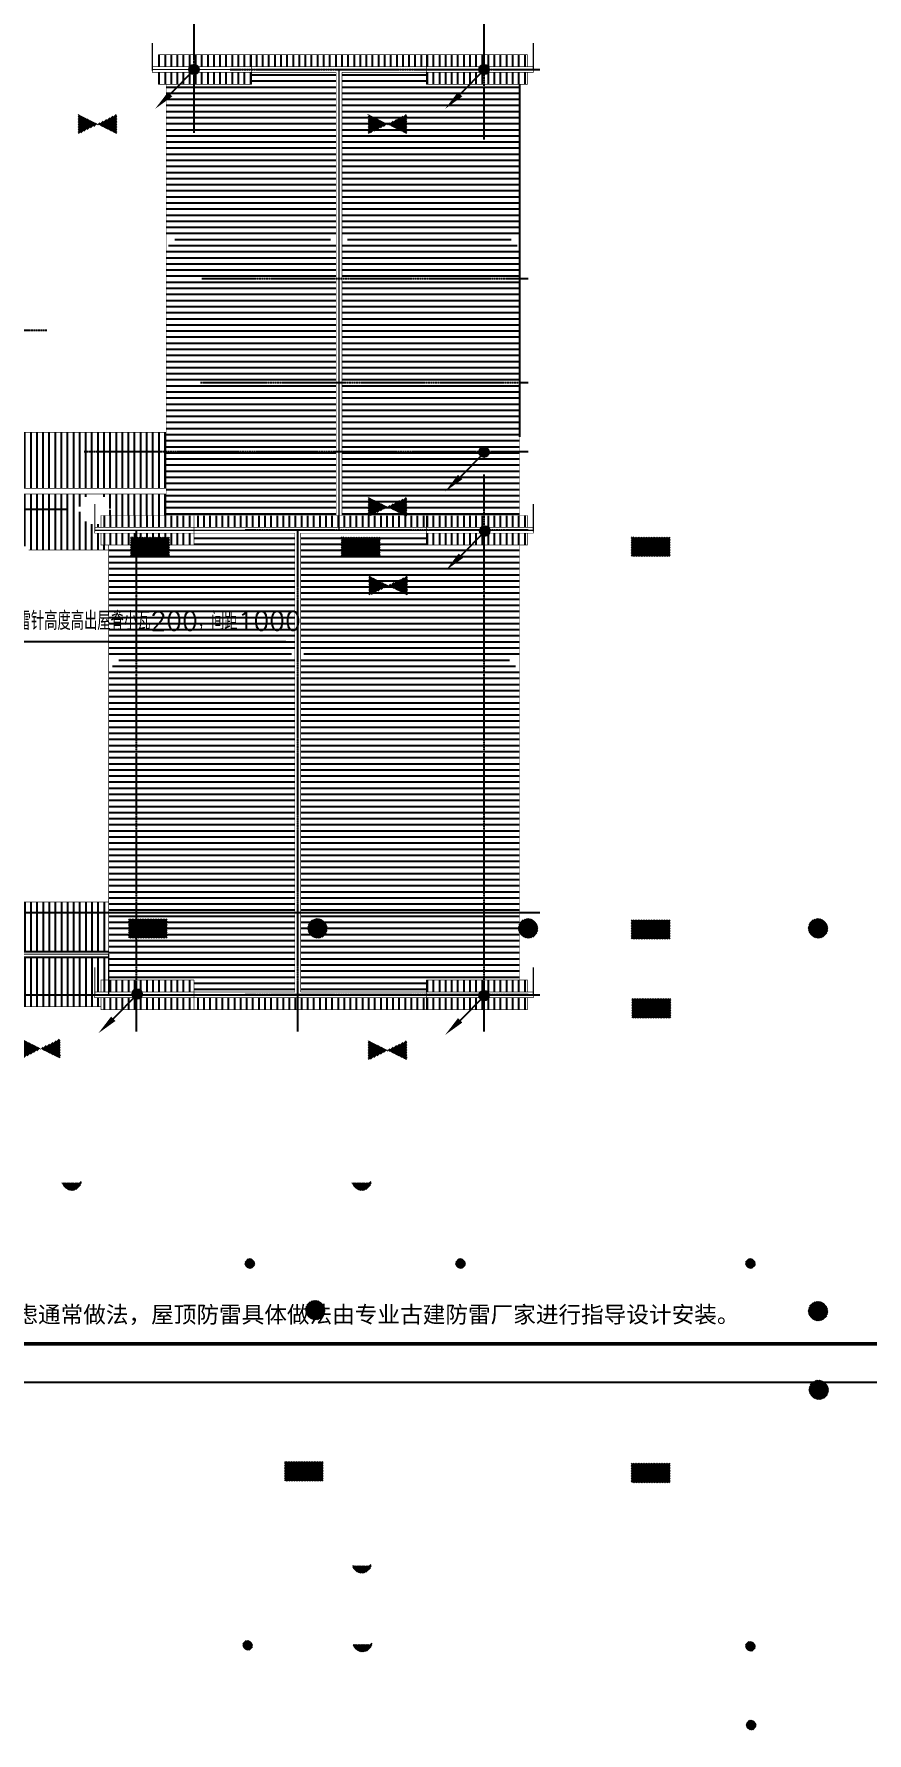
# Model space of a CAD drawing. Extents: x -137808 to 103746506, y -332957 to -111547.
# Drawn here: x 215496 to 237187, y -199883 to -155637 of the extents above; entities that cross this region are included whole.
import ezdxf
from ezdxf.enums import TextEntityAlignment as Align

# ---------------------------------------------------------------- set-up
doc = ezdxf.new("R2010")
doc.units = 0
doc.header["$LTSCALE"] = 25
doc.header["$MEASUREMENT"] = 0
doc.linetypes.add('DOTE', pattern=[2.42, 2, -0.2, 0.02, -0.2])
doc.layers.get('0').update_dxf_attribs({"linetype": 'CONTINUOUS'})
for name, color, linetype in [('DOTE', 1, 'DOTE'), ('PUB_TITLE', 4, 'CONTINUOUS'), ('SIG_TEXT', 7, 'CONTINUOUS'), ('电-接地防雷-箭头', 3, 'CONTINUOUS'), ('电-接地防雷-防雷线', 94, 'CONTINUOUS')]:
    doc.layers.add(name, color=color, linetype=linetype)
doc.styles.add('_TCH_DIM', font='SIMPLEX', dxfattribs={"bigfont": 'GBCBIG'})
doc.styles.add('IDQSTYLE', font='txt.shx', dxfattribs={"width": 0.7, "bigfont": 'hztxt.shx'})
doc.styles.get("Standard").update_dxf_attribs({"font": 'GBENOR', "bigfont": 'GBCBIG'})
doc.styles.add('黑体', font='')
doc.styles.get('黑体').set_extended_font_data('SimSun')
doc.dimstyles.get("Standard").update_dxf_attribs({"dimscale": 100, "dimtxt": 3.5, "dimasz": 1, "dimexe": 2.5, "dimexo": 3, "dimgap": 1.5, "dimtad": 1, "dimdec": 0, "dimzin": 0, "dimdsep": 46, "dimtxsty": 'Standard', "dimblk": 'ARCHTICK', "dimcen": 0.09, "dimadec": 0, "dimazin": 0, "dimtfac": 1, "dimtdec": 0, "dimtix": 1, "dimtmove": 2, "dimatfit": 3, "dimfxl": 0, "dimtolj": 1, "dimtzin": 0, "dimarcsym": 0})
pattern_1 = [(90, (0, -90184.3), (-158.75, 1e-14), [])]
pattern_2 = [(180, (0, -90184.3), (-1e-14, -158.75), [])]

# ---------------------------------------------------------------- blocks, each defined once
blk = doc.blocks.new('_ArchTick')
at = {"color": 0, "linetype": 'ByBlock', "const_width": 0.4}
blk.add_lwpolyline([(-0.5, -0.5), (0.5, 0.5)], dxfattribs=at)
blk = doc.blocks.new('*X')
at = {"color": 0, "linetype": 'Continuous'}
for p, q in [((192.59, 446.72), (193.93, 448.06)), ((192.59, 446.72), (193.87, 448.01)), ((192.65, 447.21), (193.44, 448)), ((192.65, 446.36), (194.23, 447.94)), ((192.67, 446.38), (194.27, 447.98)), ((192.69, 447.24), (193.35, 447.91)), ((192.79, 446.07), (194.52, 447.8)), ((192.81, 446.1), (194.55, 447.84)), ((192.98, 445.84), (194.75, 447.61)), ((193.01, 445.87), (194.78, 447.64)), ((193.23, 445.66), (194.93, 447.37)), ((193.27, 445.7), (194.95, 447.39)), ((193.53, 445.54), (195.05, 447.06)), ((193.58, 445.59), (195.06, 447.07)), ((193.92, 445.51), (195.08, 446.67)), ((193.98, 445.57), (195.08, 446.67)), ((194.61, 445.77), (194.82, 445.99)), ((163.77, 434.88), (163.89, 435)), ((163.77, 434.45), (164.18, 434.86)), ((163.77, 434.03), (164.46, 434.72)), ((163.77, 433.6), (164.74, 434.57)), ((163.77, 433.18), (165.02, 434.43)), ((163.77, 432.76), (165.31, 434.29)), ((163.77, 432.33), (165.59, 434.15)), ((163.77, 431.91), (165.87, 434.01)), ((163.77, 431.48), (166.16, 433.87)), ((163.77, 431.06), (166.44, 433.73)), ((169.55, 432.17), (171.11, 433.73)), ((169.83, 432.03), (171.96, 434.15)), ((170.12, 431.89), (172.8, 434.58)), ((170.4, 431.75), (173.65, 435)), ((170.68, 431.6), (173.77, 434.69)), ((170.96, 431.46), (173.77, 434.27)), ((171.25, 431.32), (173.77, 433.85)), ((163.77, 430.63), (166.72, 433.58)), ((163.77, 430.21), (167, 433.44)), ((164.32, 430.33), (167.29, 433.3)), ((165.17, 430.76), (167.57, 433.16)), ((166.02, 431.18), (167.85, 433.02)), ((166.86, 431.61), (168.14, 432.88)), ((167.71, 432.03), (168.42, 432.74)), ((168.56, 432.45), (168.7, 432.59)), ((168.98, 432.45), (169.41, 432.88)), ((169.27, 432.31), (170.26, 433.3)), ((171.53, 431.18), (173.77, 433.42)), ((171.81, 431.04), (173.77, 433)), ((172.1, 430.9), (173.77, 432.57)), ((172.38, 430.76), (173.77, 432.15)), ((172.66, 430.61), (173.77, 431.72)), ((172.94, 430.47), (173.77, 431.3)), ((173.23, 430.33), (173.77, 430.88)), ((173.51, 430.19), (173.77, 430.45)), ((232.27, 320.09), (237.18, 325)), ((232.27, 320.51), (236.75, 325)), ((232.27, 320.94), (236.33, 325)), ((232.27, 321.36), (235.9, 325)), ((232.27, 321.79), (235.48, 325)), ((232.27, 322.21), (235.06, 325)), ((232.27, 322.63), (234.63, 325)), ((232.27, 323.06), (234.21, 325)), ((232.27, 323.48), (233.78, 325)), ((232.27, 323.91), (233.36, 325)), ((232.27, 324.33), (232.93, 325)), ((232.27, 324.76), (232.51, 325)), ((232.6, 320), (237.6, 325)), ((233.02, 320), (238.02, 325)), ((233.45, 320), (238.45, 325)), ((233.87, 320), (238.87, 325)), ((234.3, 320), (239.3, 325)), ((234.72, 320), (239.72, 325)), ((235.15, 320), (240.15, 325)), ((235.57, 320), (240.57, 325)), ((235.99, 320), (240.99, 325)), ((236.42, 320), (241.42, 325)), ((236.84, 320), (241.84, 325)), ((237.27, 320), (242.27, 325)), ((237.69, 320), (242.27, 324.57)), ((238.12, 320), (242.27, 324.15)), ((238.54, 320), (242.27, 323.72)), ((238.96, 320), (242.27, 323.3)), ((239.39, 320), (242.27, 322.88)), ((239.81, 320), (242.27, 322.45)), ((240.24, 320), (242.27, 322.03)), ((240.66, 320), (242.27, 321.6)), ((241.09, 320), (242.27, 321.18)), ((241.51, 320), (242.27, 320.75)), ((241.93, 320), (242.27, 320.33)), ((278.36, 223.2), (280.79, 225.63)), ((278.36, 222.93), (281.06, 225.62)), ((278.39, 223.51), (280.47, 225.6)), ((278.4, 222.68), (281.31, 225.59)), ((278.45, 222.45), (279.79, 223.79)), ((278.47, 223.88), (280.11, 225.52)), ((278.52, 222.24), (279.62, 223.34)), ((278.61, 222.04), (279.61, 223.04)), ((278.69, 224.39), (279.6, 225.29)), ((278.71, 221.86), (279.65, 222.8)), ((278.82, 221.68), (279.73, 222.59)), ((278.94, 221.52), (279.83, 222.42)), ((279.08, 221.38), (279.96, 222.26)), ((279.22, 221.24), (280.11, 222.13)), ((279.38, 221.11), (280.29, 222.02)), ((279.55, 221), (280.49, 221.94)), ((279.61, 223.04), (280.95, 224.38)), ((279.62, 223.34), (280.65, 224.37)), ((279.65, 222.8), (281.19, 224.34)), ((279.73, 222.59), (281.39, 224.26)), ((279.73, 220.9), (280.72, 221.89)), ((279.79, 223.79), (280.2, 224.2)), ((279.83, 222.42), (281.57, 224.16)), ((279.93, 220.81), (281.01, 221.89)), ((279.94, 223.09), (280.9, 224.05)), ((279.96, 222.26), (281.73, 224.03)), ((279.99, 222.85), (281.14, 224)), ((279.99, 223.42), (280.57, 224)), ((280.07, 222.66), (281.33, 223.91)), ((280.11, 222.13), (281.86, 223.88)), ((280.14, 220.74), (281.41, 222.01)), ((280.2, 224.2), (281.54, 225.54)), ((280.2, 222.5), (281.49, 223.79)), ((280.29, 222.02), (281.97, 223.7)), ((280.35, 222.37), (281.62, 223.64)), ((280.36, 220.68), (283.31, 223.63)), ((280.49, 221.94), (282.05, 223.5)), ((280.54, 222.27), (281.71, 223.45)), ((280.61, 220.65), (283.34, 223.38)), ((280.65, 224.37), (281.75, 225.47)), ((280.72, 221.89), (282.1, 223.27)), ((280.77, 222.22), (281.77, 223.22)), ((280.88, 220.63), (283.36, 223.11)), ((280.95, 224.38), (281.95, 225.38)), ((281.01, 221.89), (282.1, 222.98)), ((281.08, 222.24), (281.74, 222.91)), ((281.18, 220.65), (283.33, 222.81)), ((281.19, 224.34), (282.13, 225.28)), ((281.39, 224.26), (282.3, 225.17)), ((281.41, 222.01), (281.98, 222.58)), ((281.54, 220.73), (283.26, 222.45)), ((281.57, 224.16), (282.46, 225.05)), ((281.73, 224.03), (282.61, 224.91)), ((281.86, 223.88), (282.75, 224.77)), ((281.97, 223.7), (282.87, 224.61)), ((281.98, 222.58), (283.25, 223.85)), ((282.01, 220.91), (283.07, 221.98)), ((282.05, 223.5), (282.99, 224.44)), ((282.1, 223.27), (283.09, 224.26)), ((282.1, 222.98), (283.18, 224.06)), ((159.6, 156.77), (159.62, 156.79)), ((159.66, 156.55), (159.91, 156.79)), ((159.75, 156.35), (160.19, 156.79)), ((159.84, 156.17), (160.47, 156.79)), ((159.95, 155.99), (160.75, 156.79)), ((160.08, 155.83), (161.04, 156.79)), ((160.21, 155.68), (161.32, 156.79)), ((160.35, 155.55), (161.6, 156.79)), ((160.51, 155.42), (161.89, 156.79)), ((160.68, 155.3), (162.17, 156.79)), ((160.86, 155.2), (162.45, 156.79)), ((161.05, 155.11), (162.73, 156.79)), ((161.26, 155.03), (163.02, 156.79)), ((161.48, 154.98), (163.3, 156.79)), ((161.72, 154.93), (163.58, 156.79)), ((161.99, 154.92), (163.87, 156.79)), ((162.29, 154.93), (164.49, 157.14)), ((162.63, 155), (164.43, 156.79)), ((163.08, 155.16), (164.27, 156.35)), ((262, 135.85), (263.24, 137.09)), ((262, 135.85), (263.24, 137.09)), ((262, 135.85), (263.24, 137.09)), ((262, 135.85), (263.24, 137.09)), ((262.02, 135.59), (263.5, 137.07)), ((262.02, 135.59), (263.5, 137.07)), ((262.02, 135.59), (263.5, 137.07)), ((262.02, 135.59), (263.5, 137.07)), ((262.05, 136.18), (262.91, 137.04)), ((262.05, 136.18), (262.91, 137.04)), ((262.05, 136.18), (262.91, 137.04)), ((262.05, 136.18), (262.91, 137.04)), ((262.09, 135.37), (263.71, 137)), ((262.09, 135.37), (263.71, 137)), ((262.09, 135.37), (263.71, 137)), ((262.09, 135.37), (263.71, 137)), ((262.18, 135.19), (263.9, 136.91)), ((262.18, 135.19), (263.9, 136.91)), ((262.18, 135.19), (263.9, 136.91)), ((262.18, 135.19), (263.9, 136.91)), ((262.3, 135.02), (264.07, 136.79)), ((262.3, 135.02), (264.07, 136.79)), ((262.3, 135.02), (264.07, 136.79)), ((262.3, 135.02), (264.07, 136.79)), ((262.44, 134.88), (264.21, 136.64)), ((262.44, 134.88), (264.21, 136.64)), ((262.44, 134.88), (264.21, 136.64)), ((262.44, 134.88), (264.21, 136.64)), ((262.61, 134.77), (264.32, 136.48)), ((262.61, 134.77), (264.32, 136.48)), ((262.61, 134.77), (264.32, 136.48)), ((262.61, 134.77), (264.32, 136.48)), ((262.8, 134.67), (264.42, 136.29)), ((262.8, 134.67), (264.42, 136.29)), ((262.8, 134.67), (264.42, 136.29)), ((262.8, 134.67), (264.42, 136.29)), ((263.02, 134.61), (264.48, 136.07)), ((263.02, 134.61), (264.48, 136.07)), ((263.02, 134.61), (264.48, 136.07)), ((263.02, 134.61), (264.48, 136.07)), ((263.28, 134.59), (264.5, 135.8)), ((263.28, 134.59), (264.5, 135.8)), ((263.28, 134.59), (264.5, 135.8)), ((263.28, 134.59), (264.5, 135.8)), ((263.62, 134.65), (264.44, 135.46)), ((263.62, 134.65), (264.44, 135.46)), ((263.62, 134.65), (264.44, 135.46)), ((263.62, 134.65), (264.44, 135.46))]:
    blk.add_line(p, q, dxfattribs=at)
blk = doc.blocks.new('HC000750')
at = {"color": 0, "linetype": 'Continuous'}
blk.add_line((0, -0.06), (-3.11, -3.23), dxfattribs=at)
blk.add_lwpolyline([(-3.11, -3.23, 0.8, 0, 0), (-5.06, -5.12, 0, 0, 0)], format="xyseb", dxfattribs=at)
blk.add_circle((0, 0), 0.625, dxfattribs=at)
at = {"color": 0, "linetype": 'Continuous', "xscale": 0.5, "yscale": 0.5, "zscale": 0.5}
blk.add_blockref('*X', (-96.92, -223.38), dxfattribs=at)
at = {"color": 0, "style": 'IDQSTYLE', "width": 0.7}
blk.add_attdef('PSFHATT', (2.63, -5.12), '', height=2.5, dxfattribs=at)

msp = doc.modelspace()

# ---------------------------------------------------------------- hatches: boundary and pattern name
h = msp.add_hatch()
h.set_pattern_fill('ANSI31', color=250, scale=100, angle=45, style=0)
h.set_pattern_definition(pattern_1)
h.paths.add_polyline_path([(227214, -156176), (225714, -156176), (225714, -156486), (227214, -156486)])
h.paths.add_polyline_path([(228339, -156176), (227214, -156176), (227214, -156486), (228339, -156486)])
h.paths.add_polyline_path([(228339, -156636), (227214, -156636), (227214, -156946), (228339, -156946)])
h.paths.add_polyline_path([(227214, -156636), (225714, -156636), (225714, -156946), (227214, -156946)])
h.paths.add_polyline_path([(221164, -156636), (219664, -156636), (219664, -156946), (221164, -156946)])
h.paths.add_polyline_path([(221164, -156176), (219664, -156176), (219664, -156486), (221164, -156486)])
h.paths.add_polyline_path([(219664, -156176), (218739, -156176), (218739, -156486), (219664, -156486)])
h.paths.add_polyline_path([(219664, -156636), (218739, -156636), (218739, -156946), (219664, -156946)])
h = msp.add_hatch()
h.set_pattern_fill('ANSI31', color=250, scale=100, angle=45, style=0)
h.set_pattern_definition(pattern_1)
h.paths.add_polyline_path([(225714, -156176), (223439, -156176), (221164, -156176), (221164, -156486), (223439, -156486), (225714, -156486)])
h = msp.add_hatch()
h.set_pattern_fill('ANSI31', color=250, scale=100, angle=135, style=0)
h.set_pattern_definition(pattern_2)
h.paths.add_polyline_path([(228139, -156946), (227214, -156946), (227214, -157511), (228139, -157511)])
h.paths.add_polyline_path([(227214, -156946), (225714, -156946), (225714, -156636), (223514, -156636), (223514, -157511), (227214, -157511)])
h.paths.add_polyline_path([(223364, -156636), (221164, -156636), (221164, -156946), (219664, -156946), (219664, -157511), (223364, -157511)])
h.paths.add_polyline_path([(219664, -156946), (218939, -156946), (218939, -157511), (219664, -157511)])
h.paths.add_polyline_path([(223364, -157511), (218939, -157511), (218939, -159311), (223364, -159311)])
h.paths.add_polyline_path([(228139, -157511), (223514, -157511), (223514, -159311), (228139, -159311)])
h.paths.add_polyline_path([(228139, -159311), (223514, -159311), (223514, -160907), (223741, -160907), (223514, -161134), (223514, -162011), (228139, -162011), (228139, -161207), (227839, -160907), (228139, -160907)])
h.paths.add_polyline_path([(223364, -159311), (218939, -159311), (218939, -160907), (219239, -160907), (218939, -161207), (218939, -162011), (223364, -162011), (223364, -161130), (223141, -160907), (223364, -160907)])
h.paths.add_polyline_path([(223364, -162011), (218939, -162011), (218939, -164711), (223364, -164711)])
h.paths.add_polyline_path([(228139, -162011), (223514, -162011), (223514, -164711), (228139, -164711)])
h.paths.add_polyline_path([(228139, -164711), (223514, -164711), (223514, -167111), (228139, -167111)])
h.paths.add_polyline_path([(223364, -164711), (218939, -164711), (218939, -167111), (223364, -167111)])
h.paths.add_polyline_path([(223364, -167111), (218939, -167111), (218939, -168176), (222364, -168176), (223364, -168176)])
h.paths.add_polyline_path([(227214, -167111), (223514, -167111), (223514, -168176), (227214, -168176)])
h.paths.add_polyline_path([(228139, -167111), (227214, -167111), (227214, -168176), (228139, -168176)])
h.paths.add_polyline_path([(221867, -160881), (222856, -160881), (222856, -160435), (221867, -160435)], flags=24)
h = msp.add_hatch()
h.set_pattern_fill('ANSI31', color=250, scale=100, angle=45, style=0)
h.set_pattern_definition([(90, (-74300, -90184.3), (-158.75, 1e-14), [])])
h.paths.add_polyline_path([(218939, -166011), (214564, -166011), (214564, -166211), (214929, -166211), (214929, -167468), (218939, -167468)])
h.paths.add_polyline_path([(218939, -167618), (217157, -167618, -0.360879), (217483, -168011, -0.106824), (217448, -168176), (218939, -168176)])
h.paths.add_polyline_path([(217079, -168486), (217239, -168486), (217239, -168380, -0.536939), (216683, -168011), (214955, -168011, 0.063535), (215176, -168895), (215356, -169075), (217439, -169075), (217439, -168946), (217239, -168946), (217239, -168636), (217079, -168636)])
h.paths.add_polyline_path([(217010, -167618), (214929, -167618, 0.027378), (214955, -168011), (216683, -168011, -0.360879)])
h.paths.add_polyline_path([(215623, -166936), (215623, -166086), (216073, -166086), (216073, -166936)], flags=24)
h.paths.add_polyline_path([(215623, -167906), (215623, -167216), (216073, -167216), (216073, -167906)], flags=9)
h.paths.add_polyline_path([(214997, -167536), (214997, -166686), (215447, -166686), (215447, -167536)], flags=9)
h.paths.add_polyline_path([(216699, -167167), (216699, -166038), (216108, -166038), (216108, -167167)], flags=24)
h.paths.add_polyline_path([(215623, -168731), (215623, -168041), (216073, -168041), (216073, -168731)], flags=24)
h.paths.add_polyline_path([(216764, -168694), (216764, -167567), (216173, -167567), (216173, -168694)], flags=9)
h = msp.add_hatch()
h.set_pattern_fill('ANSI31', color=250, scale=100, angle=45, style=0)
h.set_pattern_definition(pattern_1)
h.paths.add_polyline_path([(219664, -168176), (217239, -168176), (217239, -168486), (219664, -168486)])
h.paths.add_polyline_path([(219664, -168636), (218164, -168636), (218164, -168946), (219664, -168946)])
h.paths.add_polyline_path([(218164, -168636), (217239, -168636), (217239, -168946), (218164, -168946)])
h.paths.add_polyline_path([(227214, -168636), (225714, -168636), (225714, -168946), (227214, -168946)])
h.paths.add_polyline_path([(228339, -168636), (227214, -168636), (227214, -168946), (228339, -168946)])
h.paths.add_polyline_path([(228339, -168176), (227214, -168176), (227214, -168486), (228339, -168486)])
h.paths.add_polyline_path([(227214, -168176), (225714, -168176), (225714, -168486), (227214, -168486)])
h = msp.add_hatch()
h.set_pattern_fill('ANSI31', color=250, scale=100, angle=45, style=0)
h.set_pattern_definition([(90, (410428.45, -90184.3), (158.75, 1e-14), [])])
h.paths.add_polyline_path([(219664, -168176), (222364, -168176), (225714, -168176), (225714, -168486), (222364, -168486), (219664, -168486)])
h.paths.add_polyline_path([(219664, -180736), (222364, -180736), (222364, -181046), (219664, -181046)])
h.paths.add_polyline_path([(222364, -180736), (225714, -180736), (225714, -181046), (222364, -181046)])
h = msp.add_hatch()
h.set_pattern_fill('ANSI31', color=250, scale=100, angle=135, style=0)
h.set_pattern_definition(pattern_2)
h.paths.add_polyline_path([(228139, -172204), (227839, -171904), (228139, -171904), (228139, -168946), (227214, -168946), (227214, -178511), (228139, -178511)])
h.paths.add_polyline_path([(228139, -178511), (227214, -178511), (227214, -180276), (228139, -180276)])
h.paths.add_polyline_path([(227214, -178511), (222439, -178511), (222439, -180586), (225714, -180586), (225714, -180276), (227214, -180276)])
h.paths.add_polyline_path([(227214, -168946), (225714, -168946), (225714, -168636), (222439, -168636), (222439, -171641), (222664, -171641), (222439, -171866), (222439, -178511), (227214, -178511)])
h.paths.add_polyline_path([(222289, -178511), (218164, -178511), (218164, -180276), (219664, -180276), (219664, -180586), (222289, -180586)])
h.paths.add_polyline_path([(222289, -171866), (222064, -171641), (222289, -171641), (222289, -168636), (219664, -168636), (219664, -168946), (218164, -168946), (218164, -178511), (222289, -178511)])
h.paths.add_polyline_path([(218164, -178511), (217439, -178511), (217439, -180276), (218164, -180276)])
h.paths.add_polyline_path([(218164, -168946), (217439, -168946), (217439, -171904), (217739, -171904), (217439, -172204), (217439, -178511), (218164, -178511)])
h.paths.add_polyline_path([(220790, -171615), (221779, -171615), (221779, -171169), (220790, -171169)], flags=24)
h = msp.add_hatch()
h.set_pattern_fill('ANSI31', color=250, scale=100, angle=45, style=0)
h.set_pattern_definition(pattern_1)
h.paths.add_polyline_path([(217239, -180736), (217079, -180736), (217079, -180661), (214697, -180661), (214408, -180950), (214120, -180661), (213164, -180661), (213164, -180966), (217239, -180966)])
h.paths.add_polyline_path([(213164, -180774), (212649, -180774), (212649, -180966), (213164, -180966)])
h.paths.add_polyline_path([(217439, -179679), (213164, -179679), (213164, -180661), (214120, -180661), (214108, -180650), (214708, -180650), (214697, -180661), (217079, -180661), (217079, -180586), (217239, -180586), (217239, -180276), (217439, -180276)])
h.paths.add_polyline_path([(213164, -179679), (212649, -179679), (212649, -180661), (213164, -180661)])
h.paths.add_polyline_path([(217439, -178511), (213164, -178511), (213164, -179529), (214341, -179529), (214108, -179296), (214708, -179296), (214476, -179529), (217439, -179529)])
h.paths.add_polyline_path([(213164, -178511), (212649, -178511), (212649, -179529), (213164, -179529)])
h.paths.add_polyline_path([(213164, -178243), (212649, -178243), (212649, -178511), (213164, -178511)])
h.paths.add_polyline_path([(217439, -178243), (214411, -178243), (214408, -178245), (214406, -178243), (213164, -178243), (213164, -178511), (217439, -178511)])
h.paths.add_polyline_path([(212374, -180749), (213363, -180749), (213363, -180303), (212374, -180303)], flags=9)
h.paths.add_polyline_path([(214994, -180624), (215983, -180624), (215983, -180178), (214994, -180178)], flags=24)
h.paths.add_polyline_path([(214994, -179270), (215983, -179270), (215983, -178824), (214994, -178824)], flags=24)
h = msp.add_hatch()
h.set_pattern_fill('ANSI31', color=250, scale=100, angle=45, style=0)
h.set_pattern_definition(pattern_1)
h.paths.add_polyline_path([(218164, -180276), (217239, -180276), (217239, -180586), (218164, -180586)])
h.paths.add_polyline_path([(219664, -180276), (218164, -180276), (218164, -180586), (219664, -180586)])
h.paths.add_polyline_path([(219664, -180736), (218164, -180736), (218164, -181046), (219664, -181046)])
h.paths.add_polyline_path([(218164, -180736), (217239, -180736), (217239, -181046), (218164, -181046)])
h.paths.add_polyline_path([(227214, -180276), (225714, -180276), (225714, -180586), (227214, -180586)])
h.paths.add_polyline_path([(228339, -180276), (227214, -180276), (227214, -180586), (228339, -180586)])
h.paths.add_polyline_path([(228339, -180736), (227214, -180736), (227214, -181046), (228339, -181046)])
h.paths.add_polyline_path([(227214, -180736), (225714, -180736), (225714, -181046), (227214, -181046)])

# ---------------------------------------------------------------- linework, layer by layer
at = {"color": 251}
for p, q in [((228139, -156946), (228139, -166126)), ((212649, -179529), (217439, -179529)), ((212649, -179679), (217439, -179679))]:
    msp.add_line(p, q, dxfattribs=at)
for points, const_width in [([(221164, -156946), (218739, -156946), (218739, -156636), (218579, -156636), (218579, -156486), (218739, -156486), (218739, -156176), (223439, -156176)], 15), ([(221164, -156946), (221164, -156176)], 20), ([(225714, -156946), (228339, -156946), (228339, -156636), (228499, -156636), (228499, -156486), (228339, -156486), (228339, -156176), (223439, -156176)], 15), ([(225714, -156946), (225714, -156176)], 20), ([(218739, -156486), (223439, -156486)], 15), ([(218739, -156486), (223439, -156486)], 15), ([(218739, -156636), (223364, -156636)], 15), ([(223364, -168176), (223364, -156636)], 15), ([(228339, -156486), (223439, -156486)], 15), ([(228339, -156486), (223439, -156486)], 15), ([(223514, -168176), (223514, -156636)], 15), ([(228339, -156636), (223514, -156636)], 15), ([(218939, -168176), (218939, -156946)], 15), ([(228139, -168176), (228139, -156946)], 15), ([(214564, -166011), (218939, -166011)], 20), ([(214929, -167468), (218939, -167468)], 20), ([(214929, -167618), (218939, -167618)], 20), ([(222364, -168176), (217239, -168176), (217239, -168486), (217079, -168486), (217079, -168636), (217239, -168636), (217239, -168946), (219664, -168946)], 15), ([(217239, -168486), (222364, -168486)], 15), ([(219664, -168946), (219664, -168176)], 20), ([(222364, -168176), (228339, -168176), (228339, -168486), (228499, -168486), (228499, -168636), (228339, -168636), (228339, -168946), (225714, -168946)], 15), ([(228339, -168486), (222364, -168486)], 15), ([(225714, -168946), (225714, -168176)], 20), ([(217239, -168636), (222289, -168636)], 15), ([(217439, -180276), (217439, -168946)], 15), ([(222289, -168636), (222289, -180586)], 15), ([(228339, -168636), (222439, -168636)], 15), ([(222439, -168636), (222439, -180586)], 15), ([(228139, -180276), (228139, -168946)], 15), ([(215356, -169075), (217439, -169075)], 20), ([(217439, -178243), (212649, -178243)], 20), ([(212649, -179529), (217439, -179529)], 15), ([(212649, -179679), (217439, -179679)], 15), ([(222364, -181046), (217239, -181046), (217239, -180736), (217079, -180736), (217079, -180586), (217239, -180586), (217239, -180276), (219664, -180276)], 15), ([(219664, -180276), (219664, -181046)], 20), ([(222364, -181046), (228339, -181046), (228339, -180736), (228499, -180736), (228499, -180586), (228339, -180586), (228339, -180276), (225714, -180276)], 15), ([(225714, -180276), (225714, -181046)], 20), ([(217239, -180966), (212649, -180966)], 15), ([(217239, -180586), (222289, -180586)], 15), ([(217239, -180736), (222364, -180736)], 15), ([(228339, -180736), (222364, -180736)], 15), ([(228339, -180586), (222439, -180586)], 15)]:
    msp.add_lwpolyline(points, dxfattribs=dict(at, const_width=const_width))
at = {"layer": 'DOTE'}
for p, q in [((219664, -158207), (219664, -155011)), ((227214, -158381), (227214, -155011)), ((220603, -156561), (228664, -156561)), ((228364, -162011), (219865, -162011)), ((215833, -163361), (207464, -163361)), ((219828, -164711), (228364, -164711)), ((216800, -166511), (228364, -166511)), ((227214, -181611), (227214, -167111)), ((194596, -168011), (216345, -168011)), ((218164, -181611), (218164, -168561)), ((228364, -168561), (220995, -168561)), ((222364, -181611), (222364, -168561)), ((218164, -181611), (218164, -168611)), ((222364, -181611), (222364, -168611)), ((182064, -178511), (228664, -178511)), ((182264, -178511), (228464, -178511)), ((189434, -180661), (228664, -180661)), ((200521, -180661), (228664, -180661)), ((228364, -180661), (220995, -180661))]:
    msp.add_line(p, q, dxfattribs=at)
at = {"layer": 'PUB_TITLE'}
msp.add_lwpolyline([(170921, -190747), (245221, -190747), (245221, -148747), (170921, -148747)], close=True, dxfattribs=at)
at = {"layer": 'PUB_TITLE', "const_width": 100}
msp.add_lwpolyline([(173421, -189747), (244221, -189747), (244221, -149747), (173421, -149747)], close=True, dxfattribs=at)
at = {"layer": '电-接地防雷-防雷线', "color": 3, "linetype": 'Continuous', "ltscale": 4, "const_width": 30}
for points in [[(218579, -156591), (218579, -155873)], [(228499, -156591), (228499, -155873)], [(218579, -156561), (228499, -156561)], [(223439, -156561), (223439, -168561)], [(217079, -168592), (217079, -167874)], [(228499, -168592), (228499, -167874)], [(217079, -168561), (228499, -168561)], [(222364, -180661), (222364, -168561)], [(212264, -179598), (217439, -179598)], [(217439, -179598), (217439, -180661)], [(217079, -180661), (217079, -179943)], [(228499, -180661), (228499, -179943)], [(217079, -180661), (228499, -180661)]]:
    msp.add_lwpolyline(points, dxfattribs=at)

# ---------------------------------------------------------------- block references
at = {"layer": '电-接地防雷-箭头', "color": 3, "xscale": 200, "yscale": 200, "zscale": 200}
for p in [(214179, -156561), (219664, -156561), (227214, -156561), (214123, -166503), (227214, -166529), (227233, -168579), (218183, -180637), (227214, -180679)]:
    msp.add_blockref('HC000750', p, dxfattribs=at)

# ---------------------------------------------------------------- texts
at = {"insert": (204506, -170679), "char_height": 480, "width": 4423322.52, "attachment_point": 1, "style": '_TCH_DIM'}
msp.add_mtext('利用∅10热镀锌圆钢作为短避雷针，与暗敷避雷带可靠连接，短避雷针高度高出屋脊小瓦200，间距1000', dxfattribs=at)
at = {"layer": 'SIG_TEXT', "style": '黑体'}
msp.add_text('注：本次设计仅考虑通常做法，屋顶防雷具体做法由专业古建防雷厂家进行指导设计安装。', height=432, dxfattribs=at).set_placement((222082, -189200), align=Align.CENTER)

# ---------------------------------------------------------------- leaders
msp.add_leader([(201730, -168896), (204433, -171459), (222055, -171459)], dimstyle='Standard', override={"dimgap": 1.5, "dimtad": 0})

doc.saveas('drawing.dxf')
